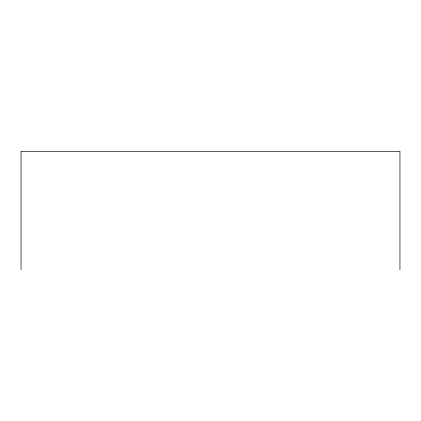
<?xml version="1.0" encoding="UTF-8"?>
<svg xmlns="http://www.w3.org/2000/svg" width="421" height="421" viewBox="0 0 421 421"><rect width="100%" height="100%" fill="white"/><g stroke="black" fill="none" stroke-linecap="round" stroke-linejoin="round"><path stroke-width="0.63" d="M399.95 269.687L399.95 151.313L21.05 151.313L21.05 269.687"/></g></svg>
